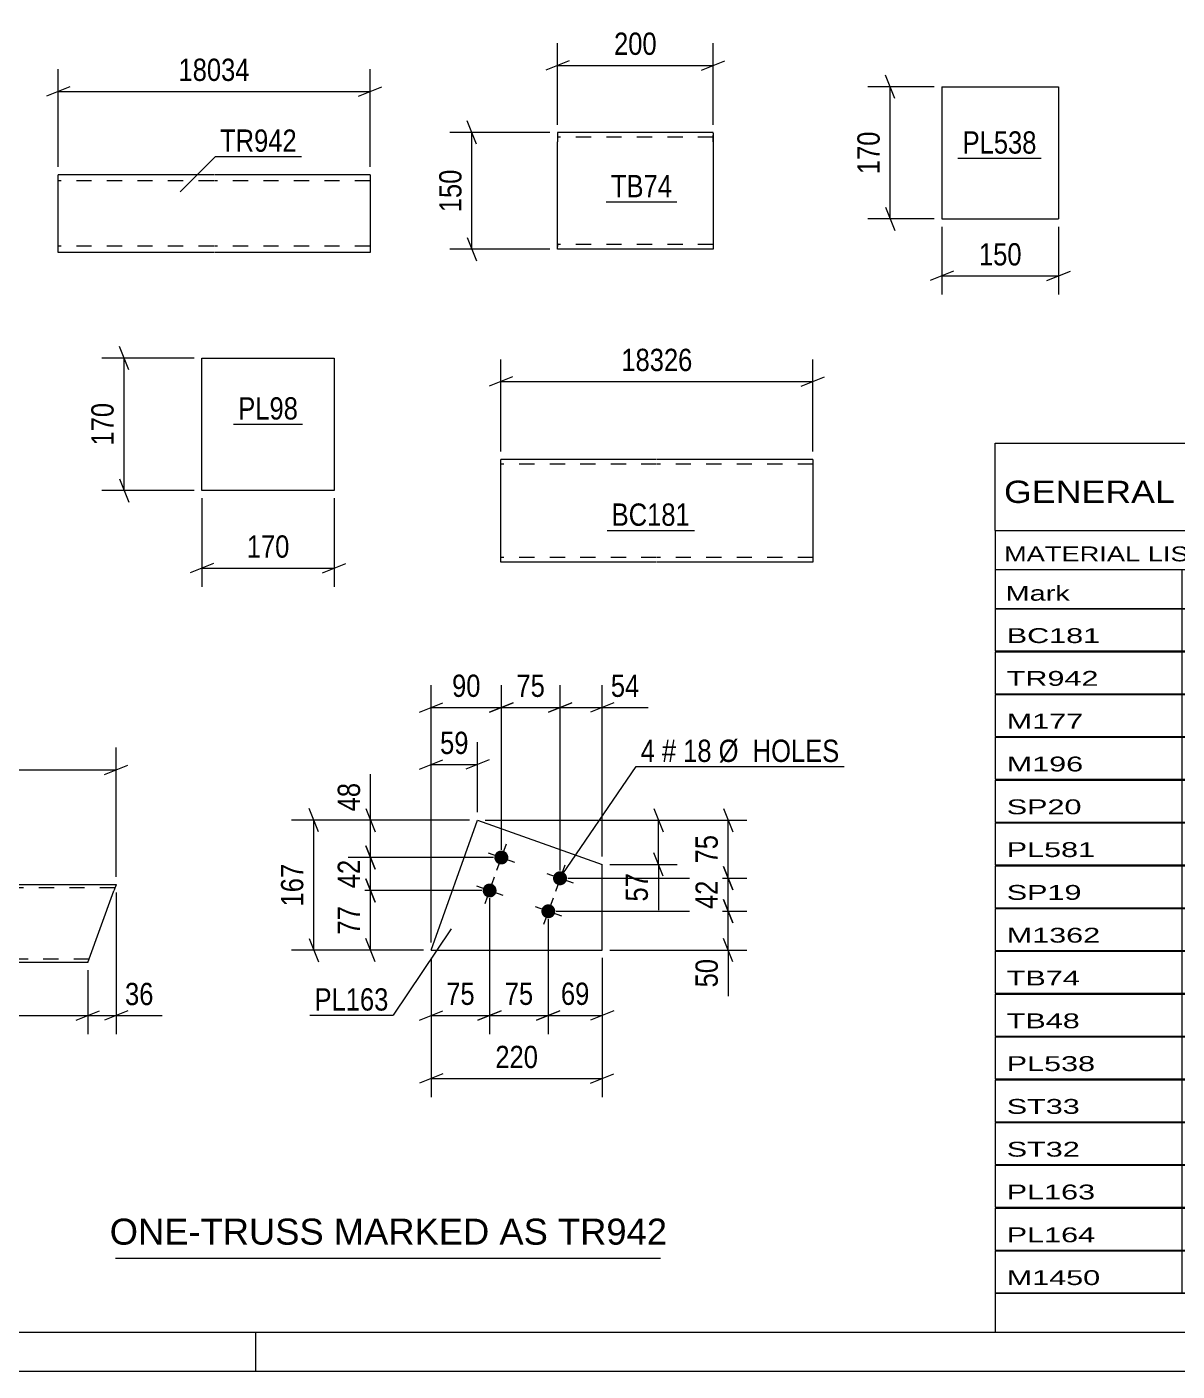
# Model space of a CAD drawing. Header units: millimetres. Extents: x 0 to 841, y 0 to 594.
# Drawn here: x 391.6 to 539.4, y 0 to 172.7 of the extents above; entities that cross this region are included whole.
import ezdxf

# ---------------------------------------------------------------- set-up
doc = ezdxf.new("R2010")
doc.units = ezdxf.units.MM
doc.linetypes.add('DXK_LINE_DOT2', pattern=[3.9198, 1.9599, -1.9599])
doc.styles.add('Arial', font='ARIAL.TTF', dxfattribs={"height": 0.2})
doc.styles.add('Arial Narrow', font='ARIALN.TTF', dxfattribs={"height": 0.2})

# ---------------------------------------------------------------- blocks, each defined once
blk = doc.blocks.new('Unknown-103641004-1133')
at = {"color": 5, "linetype": 'Continuous'}
for p, q in [((5, 5), (836, 5)), ((421, 0), (421, 5)), ((0, 0), (841, 0))]:
    blk.add_line(p, q, dxfattribs=at)
blk = doc.blocks.new('Part-103641004-2528 - 2514')
at = {"color": 2, "linetype": 'Continuous'}
for p, q in [((509.17, 165.05), (509.17, 148.05)), ((509.17, 165.05), (524.17, 165.05)), ((524.17, 165.05), (524.17, 148.05)), ((509.17, 148.05), (524.17, 148.05))]:
    blk.add_line(p, q, dxfattribs=at)
blk = doc.blocks.new('Part-103641004-2710 - 2694')
at = {"color": 2, "linetype": 'Continuous'}
for p, q in [((359.05, 61.72), (359.34, 62.52)), ((359.34, 62.52), (379.34, 62.52)), ((379.44, 62.52), (403.08, 62.52)), ((403, 62.28), (402.79, 61.72)), ((403.06, 62.46), (403, 62.28)), ((403.08, 62.52), (403.06, 62.46)), ((359.05, 61.72), (355.7, 52.52)), ((399.44, 52.52), (402.79, 61.72)), ((379.34, 52.52), (355.7, 52.52)), ((399.44, 52.52), (379.44, 52.52))]:
    blk.add_line(p, q, dxfattribs=at)
at = {"color": 7, "linetype": 'DXK_LINE_DOT2'}
for p, q in [((359.32, 62.46), (359.26, 62.28)), ((359.34, 62.52), (359.32, 62.46)), ((403.08, 62.52), (403, 62.28)), ((379.34, 62.12), (359.2, 62.12)), ((402.94, 62.12), (379.44, 62.12)), ((379.34, 52.92), (355.85, 52.92)), ((399.59, 52.92), (379.44, 52.92))]:
    blk.add_line(p, q, dxfattribs=at)
blk = doc.blocks.new('Part-103641004-2483 - 2468')
at = {"color": 2, "linetype": 'Continuous'}
for p, q in [((459.78, 159.16), (459.78, 157.96)), ((479.78, 159.16), (459.78, 159.16)), ((479.78, 159.07), (479.78, 159.16)), ((479.78, 159.07), (479.78, 157.96)), ((459.78, 144.9), (459.78, 157.96)), ((479.78, 157.96), (479.78, 144.16)), ((459.78, 144.25), (459.78, 144.9)), ((459.78, 144.16), (459.78, 144.25)), ((479.78, 144.16), (459.78, 144.16))]:
    blk.add_line(p, q, dxfattribs=at)
at = {"color": 7, "linetype": 'DXK_LINE_DOT2'}
for p, q in [((479.78, 158.56), (459.78, 158.56)), ((479.78, 157.96), (479.78, 158.81)), ((459.78, 144.9), (459.78, 144.51)), ((459.78, 144.76), (459.78, 144.81)), ((479.78, 144.76), (459.78, 144.76)), ((479.78, 144.76), (479.78, 144.81))]:
    blk.add_line(p, q, dxfattribs=at)
blk = doc.blocks.new('Part-103641004-2086 - 2080')
at = {"color": 2, "linetype": 'Continuous'}
for p, q in [((472.5, 117.16), (452.5, 117.16)), ((452.5, 105.16), (452.5, 117.16)), ((492.6, 117.16), (472.6, 117.16)), ((492.6, 117.16), (492.6, 103.96)), ((452.5, 104.32), (452.5, 105.16)), ((452.5, 104.06), (452.5, 104.32)), ((452.5, 103.96), (452.5, 104.06)), ((472.5, 103.96), (452.5, 103.96)), ((492.6, 103.96), (472.6, 103.96))]:
    blk.add_line(p, q, dxfattribs=at)
at = {"color": 7, "linetype": 'DXK_LINE_DOT2'}
for p, q in [((472.5, 116.56), (452.5, 116.56)), ((492.6, 116.56), (472.6, 116.56)), ((452.5, 104.61), (452.5, 105.16)), ((452.5, 104.56), (452.5, 104.61)), ((452.5, 104.56), (452.5, 104.61)), ((452.5, 104.32), (452.5, 104.61)), ((472.5, 104.56), (452.5, 104.56)), ((452.5, 103.96), (452.5, 103.96)), ((492.6, 104.56), (472.6, 104.56)), ((492.6, 104.56), (492.6, 104.61))]:
    blk.add_line(p, q, dxfattribs=at)
blk = doc.blocks.new('Part-103641004-6853 - 6845')
at = {"color": 2, "linetype": 'Continuous'}
for p, q in [((415.6, 153.74), (395.6, 153.74)), ((395.6, 145.34), (395.6, 153.74)), ((435.7, 153.74), (415.7, 153.74)), ((435.7, 153.74), (435.7, 143.74)), ((395.6, 143.74), (395.6, 145.34)), ((415.6, 143.74), (395.6, 143.74)), ((435.7, 143.74), (415.7, 143.74))]:
    blk.add_line(p, q, dxfattribs=at)
at = {"color": 7, "linetype": 'DXK_LINE_DOT2'}
for p, q in [((415.6, 152.94), (395.6, 152.94)), ((435.7, 152.94), (415.7, 152.94)), ((395.6, 143.86), (395.6, 145.34)), ((395.6, 144.54), (395.6, 144.6)), ((415.6, 144.54), (395.6, 144.54)), ((435.7, 144.54), (415.7, 144.54)), ((435.7, 144.54), (435.7, 144.6))]:
    blk.add_line(p, q, dxfattribs=at)
blk = doc.blocks.new('Part-103641004-7782 - 7776')
at = {"color": 2, "linetype": 'Continuous'}
for p, q in [((443.56, 54.09), (449.49, 70.81)), ((449.49, 70.81), (465.51, 65.12)), ((465.51, 54.09), (465.51, 65.12)), ((443.56, 54.09), (465.51, 54.09))]:
    blk.add_line(p, q, dxfattribs=at)
blk = doc.blocks.new('Bolt-103641004-7815 - 7776')
at = {"linetype": 'Continuous'}
for points in [[(453.41, 65.7, -1), (451.71, 66.3, -1)], [(460.95, 63.03, -1), (459.25, 63.63, -1)], [(451.9, 61.46, -1), (450.21, 62.06, -1)], [(459.44, 58.79, -1), (457.75, 59.39, -1)]]:
    blk.add_hatch(color=1, dxfattribs=at).paths.add_polyline_path(points)
at = {"color": 1, "linetype": 'Continuous'}
for p, q in [((453.16, 67.7), (451.96, 64.31)), ((450.86, 66.6), (454.26, 65.4)), ((458.4, 63.93), (461.79, 62.73)), ((460.7, 65.02), (459.5, 61.63)), ((449.36, 62.36), (452.75, 61.16)), ((451.66, 63.46), (450.45, 60.06)), ((459.2, 60.78), (457.99, 57.39)), ((456.9, 59.69), (460.29, 58.49))]:
    blk.add_line(p, q, dxfattribs=at)
blk = doc.blocks.new('Part-103641004-11832 - 11831')
at = {"color": 2, "linetype": 'Continuous'}
for p, q in [((414.09, 130.18), (431.09, 130.18)), ((414.09, 113.18), (414.09, 130.18)), ((431.09, 130.18), (431.09, 113.18)), ((431.09, 113.18), (414.09, 113.18))]:
    blk.add_line(p, q, dxfattribs=at)
blk = doc.blocks.new('StraightDimension-103641004-2541 - 2514')
at = {"color": 7, "linetype": 'Continuous'}
for p, q in [((503.12, 163.55), (501.92, 166.55)), ((508.17, 165.05), (499.67, 165.05)), ((502.52, 148.05), (502.52, 165.05)), ((501.92, 149.55), (503.12, 146.55)), ((508.17, 148.05), (499.67, 148.05))]:
    blk.add_line(p, q, dxfattribs=at)
at = {"color": 0}
blk.add_wipeout([(501.77, 159.9), (497.57, 159.9), (497.57, 153.21), (501.77, 153.21)], dxfattribs=at)
at = {"color": 3, "style": 'Arial Narrow'}
blk.add_text('170', height=2.863, rotation=90.0002, dxfattribs=at).set_placement((501.17, 153.81))
blk = doc.blocks.new('StraightDimension-103641004-2530 - 2514')
at = {"color": 7, "linetype": 'Continuous'}
for p, q in [((509.17, 147.05), (509.17, 138.33)), ((524.17, 147.05), (524.17, 138.33)), ((510.67, 141.33), (507.67, 140.13)), ((509.17, 140.73), (524.17, 140.73)), ((522.67, 140.13), (525.67, 141.33))]:
    blk.add_line(p, q, dxfattribs=at)
at = {"color": 0}
blk.add_wipeout([(520.01, 141.48), (520.01, 145.68), (513.33, 145.68), (513.33, 141.48)], dxfattribs=at)
at = {"color": 3, "style": 'Arial Narrow'}
blk.add_text('150', height=2.863, dxfattribs=at).set_placement((513.93, 142.08))
blk = doc.blocks.new('StraightDimension-103641004-2756 - 2694')
at = {"color": 7, "linetype": 'Continuous'}
for p, q in [((355.7, 53.52), (355.7, 80.13)), ((403.08, 63.52), (403.08, 80.13)), ((357.2, 77.88), (354.2, 76.68)), ((401.58, 76.68), (404.58, 77.88)), ((355.7, 77.28), (403.08, 77.28))]:
    blk.add_line(p, q, dxfattribs=at)
at = {"color": 0}
blk.add_wipeout([(383.65, 78.03), (383.65, 82.23), (375.14, 82.23), (375.14, 78.03)], dxfattribs=at)
at = {"color": 3, "style": 'Arial Narrow'}
blk.add_text('3261', height=2.863, dxfattribs=at).set_placement((375.74, 78.63))
blk = doc.blocks.new('StraightDimension-103641004-2730 - 2694')
at = {"color": 7, "linetype": 'Continuous'}
for p, q in [((355.7, 51.52), (355.7, 43.28)), ((399.44, 51.52), (399.44, 43.28)), ((357.2, 46.28), (354.2, 45.08)), ((355.7, 45.68), (399.44, 45.68)), ((397.94, 45.08), (400.94, 46.28))]:
    blk.add_line(p, q, dxfattribs=at)
at = {"color": 0}
blk.add_wipeout([(381.83, 46.43), (381.83, 50.63), (373.32, 50.63), (373.32, 46.43)], dxfattribs=at)
at = {"color": 3, "style": 'Arial Narrow'}
blk.add_text('3225', height=2.863, dxfattribs=at).set_placement((373.92, 47.03))
blk = doc.blocks.new('StraightDimension-103641004-2718 - 2694')
at = {"color": 7, "linetype": 'Continuous'}
for p, q in [((403.08, 61.52), (403.08, 43.28)), ((399.44, 51.52), (399.44, 43.28)), ((397.94, 45.08), (400.94, 46.28)), ((399.44, 45.68), (403.08, 45.68)), ((404.58, 46.28), (401.58, 45.08))]:
    blk.add_line(p, q, dxfattribs=at)
at = {"color": 0}
blk.add_wipeout([(408.46, 46.43), (408.46, 50.63), (403.61, 50.63), (403.61, 46.43)], dxfattribs=at)
at = {"color": 7, "linetype": 'Continuous'}
blk.add_line((403.08, 45.68), (408.99, 45.68), dxfattribs=at)
blk.add_line((403.08, 45.68), (408.99, 45.68), dxfattribs=at)
at = {"color": 3, "style": 'Arial Narrow'}
blk.add_text('36', height=2.863, dxfattribs=at).set_placement((404.21, 47.03))
blk = doc.blocks.new('StraightDimension-103641004-2499 - 2468')
at = {"color": 7, "linetype": 'Continuous'}
for p, q in [((459.78, 160.16), (459.78, 170.64)), ((479.78, 160.16), (479.78, 170.64)), ((461.28, 168.39), (458.28, 167.19)), ((459.78, 167.79), (479.78, 167.79)), ((478.28, 167.19), (481.28, 168.39))]:
    blk.add_line(p, q, dxfattribs=at)
at = {"color": 0}
blk.add_wipeout([(473.12, 168.54), (473.12, 172.74), (466.44, 172.74), (466.44, 168.54)], dxfattribs=at)
at = {"color": 3, "style": 'Arial Narrow'}
blk.add_text('200', height=2.863, dxfattribs=at).set_placement((467.04, 169.14))
blk = doc.blocks.new('StraightDimension-103641004-2488 - 2468')
at = {"color": 7, "linetype": 'Continuous'}
for p, q in [((449.39, 157.66), (448.19, 160.66)), ((458.78, 159.16), (445.94, 159.16)), ((448.79, 144.16), (448.79, 159.16)), ((448.19, 145.66), (449.39, 142.66)), ((458.78, 144.16), (445.94, 144.16))]:
    blk.add_line(p, q, dxfattribs=at)
at = {"color": 0}
blk.add_wipeout([(448.04, 155), (443.84, 155), (443.84, 148.32), (448.04, 148.32)], dxfattribs=at)
at = {"color": 3, "style": 'Arial Narrow'}
blk.add_text('150', height=2.863, rotation=90.0002, dxfattribs=at).set_placement((447.44, 148.92))
blk = doc.blocks.new('StraightDimension-103641004-2163 - 2080')
at = {"color": 7, "linetype": 'Continuous'}
for p, q in [((452.5, 118.16), (452.5, 130.01)), ((492.6, 118.16), (492.6, 130.01)), ((454, 127.76), (451, 126.56)), ((452.5, 127.16), (492.6, 127.16)), ((491.1, 126.56), (494.1, 127.76))]:
    blk.add_line(p, q, dxfattribs=at)
at = {"color": 0}
blk.add_wipeout([(477.72, 127.91), (477.72, 132.11), (467.38, 132.11), (467.38, 127.91)], dxfattribs=at)
at = {"color": 3, "style": 'Arial Narrow'}
blk.add_text('18326', height=2.863, dxfattribs=at).set_placement((467.98, 128.51))
blk = doc.blocks.new('StraightDimension-103641004-6860 - 6845')
at = {"color": 7, "linetype": 'Continuous'}
for p, q in [((395.6, 154.74), (395.6, 167.29)), ((435.7, 154.74), (435.7, 167.29)), ((397.1, 165.04), (394.1, 163.84)), ((395.6, 164.44), (435.7, 164.44)), ((434.2, 163.84), (437.2, 165.04))]:
    blk.add_line(p, q, dxfattribs=at)
at = {"color": 0}
blk.add_wipeout([(420.83, 165.19), (420.83, 169.39), (410.48, 169.39), (410.48, 165.19)], dxfattribs=at)
at = {"color": 3, "style": 'Arial Narrow'}
blk.add_text('18034', height=2.863, dxfattribs=at).set_placement((411.08, 165.79))
blk = doc.blocks.new('StraightDimension-103641004-7902 - 7776')
at = {"color": 7, "linetype": 'Continuous'}
for p, q in [((481.12, 60.59), (482.32, 57.59)), ((459.59, 59.09), (484.12, 59.09)), ((481.72, 54.09), (481.72, 59.09)), ((482.32, 52.59), (481.12, 55.59)), ((466.51, 54.09), (484.12, 54.09))]:
    blk.add_line(p, q, dxfattribs=at)
at = {"color": 0}
blk.add_wipeout([(480.97, 53.56), (476.77, 53.56), (476.77, 48.71), (480.97, 48.71)], dxfattribs=at)
at = {"color": 7, "linetype": 'Continuous'}
blk.add_line((481.72, 54.09), (481.72, 48.18), dxfattribs=at)
blk.add_line((481.72, 54.09), (481.72, 48.18), dxfattribs=at)
at = {"color": 3, "style": 'Arial Narrow'}
blk.add_text('50', height=2.863, rotation=90.0002, dxfattribs=at).set_placement((480.37, 49.31))
blk = doc.blocks.new('StraightDimension-103641004-7838 - 7776')
at = {"color": 7, "linetype": 'Continuous'}
for p, q in [((435.15, 63.26), (436.35, 60.26)), ((450.05, 61.76), (432.9, 61.76)), ((435.75, 54.09), (435.75, 61.76)), ((436.35, 52.59), (435.15, 55.59)), ((442.56, 54.09), (432.9, 54.09))]:
    blk.add_line(p, q, dxfattribs=at)
at = {"color": 0}
blk.add_wipeout([(435, 60.35), (430.8, 60.35), (430.8, 55.5), (435, 55.5)], dxfattribs=at)
at = {"color": 3, "style": 'Arial Narrow'}
blk.add_text('77', height=2.863, rotation=90.0002, dxfattribs=at).set_placement((434.4, 56.1))
blk = doc.blocks.new('StraightDimension-103641004-7894 - 7776')
at = {"color": 7, "linetype": 'Continuous'}
for p, q in [((481.12, 72.31), (482.32, 69.31)), ((450.49, 70.81), (484.12, 70.81)), ((481.72, 63.33), (481.72, 70.81)), ((482.32, 61.83), (481.12, 64.83)), ((461.1, 63.33), (484.12, 63.33))]:
    blk.add_line(p, q, dxfattribs=at)
at = {"color": 0}
blk.add_wipeout([(480.97, 69.49), (476.77, 69.49), (476.77, 64.64), (480.97, 64.64)], dxfattribs=at)
at = {"color": 3, "style": 'Arial Narrow'}
blk.add_text('75', height=2.863, rotation=90.0002, dxfattribs=at).set_placement((480.37, 65.24))
blk = doc.blocks.new('StraightDimension-103641004-7830 - 7776')
at = {"color": 7, "linetype": 'Continuous'}
for p, q in [((435.15, 67.5), (436.35, 64.5)), ((451.56, 66), (432.9, 66)), ((435.75, 61.76), (435.75, 66)), ((436.35, 60.26), (435.15, 63.26)), ((450.05, 61.76), (432.9, 61.76))]:
    blk.add_line(p, q, dxfattribs=at)
at = {"color": 0}
blk.add_wipeout([(435, 66.31), (430.8, 66.31), (430.8, 61.45), (435, 61.45)], dxfattribs=at)
at = {"color": 3, "style": 'Arial Narrow'}
blk.add_text('42', height=2.863, rotation=90.0002, dxfattribs=at).set_placement((434.4, 62.05))
blk = doc.blocks.new('StraightDimension-103641004-7822 - 7776')
at = {"color": 7, "linetype": 'Continuous'}
for p, q in [((435.15, 72.31), (436.35, 69.31)), ((448.49, 70.81), (432.9, 70.81)), ((435.75, 66), (435.75, 70.81)), ((436.35, 64.5), (435.15, 67.5)), ((451.56, 66), (432.9, 66))]:
    blk.add_line(p, q, dxfattribs=at)
at = {"color": 0}
blk.add_wipeout([(435, 76.19), (430.8, 76.19), (430.8, 71.33), (435, 71.33)], dxfattribs=at)
at = {"color": 7, "linetype": 'Continuous'}
blk.add_line((435.75, 70.81), (435.75, 76.71), dxfattribs=at)
blk.add_line((435.75, 70.81), (435.75, 76.71), dxfattribs=at)
at = {"color": 3, "style": 'Arial Narrow'}
blk.add_text('48', height=2.863, rotation=90.0002, dxfattribs=at).set_placement((434.4, 71.93))
blk = doc.blocks.new('StraightDimension-103641004-7845 - 7776')
at = {"color": 7, "linetype": 'Continuous'}
for p, q in [((451.05, 60.76), (451.05, 43.31)), ((443.56, 53.09), (443.56, 43.31)), ((442.06, 45.11), (445.06, 46.31)), ((443.56, 45.71), (451.05, 45.71)), ((452.55, 46.31), (449.55, 45.11))]:
    blk.add_line(p, q, dxfattribs=at)
at = {"color": 0}
blk.add_wipeout([(449.73, 46.46), (449.73, 50.66), (444.88, 50.66), (444.88, 46.46)], dxfattribs=at)
at = {"color": 3, "style": 'Arial Narrow'}
blk.add_text('75', height=2.863, dxfattribs=at).set_placement((445.48, 47.06))
blk = doc.blocks.new('StraightDimension-103641004-7851 - 7776')
at = {"color": 7, "linetype": 'Continuous'}
for p, q in [((451.05, 60.76), (451.05, 43.31)), ((458.59, 58.09), (458.59, 43.31)), ((449.55, 45.11), (452.55, 46.31)), ((451.05, 45.71), (458.59, 45.71)), ((460.09, 46.31), (457.09, 45.11))]:
    blk.add_line(p, q, dxfattribs=at)
at = {"color": 0}
blk.add_wipeout([(457.25, 46.46), (457.25, 50.66), (452.4, 50.66), (452.4, 46.46)], dxfattribs=at)
at = {"color": 3, "style": 'Arial Narrow'}
blk.add_text('75', height=2.863, dxfattribs=at).set_placement((453, 47.06))
blk = doc.blocks.new('StraightDimension-103641004-7859 - 7776')
at = {"color": 7, "linetype": 'Continuous'}
for p, q in [((458.59, 58.09), (458.59, 43.31)), ((465.51, 53.09), (465.51, 43.31)), ((457.09, 45.11), (460.09, 46.31)), ((458.59, 45.71), (465.51, 45.71)), ((467.01, 46.31), (464.01, 45.11))]:
    blk.add_line(p, q, dxfattribs=at)
at = {"color": 0}
blk.add_wipeout([(464.48, 46.46), (464.48, 50.66), (459.62, 50.66), (459.62, 46.46)], dxfattribs=at)
at = {"color": 3, "style": 'Arial Narrow'}
blk.add_text('69', height=2.863, dxfattribs=at).set_placement((460.22, 47.06))
blk = doc.blocks.new('StraightDimension-103641004-7866 - 7776')
at = {"color": 7, "linetype": 'Continuous'}
for p, q in [((429.06, 69.31), (427.86, 72.31)), ((448.49, 70.81), (425.61, 70.81)), ((428.46, 54.09), (428.46, 70.81)), ((427.86, 55.59), (429.06, 52.59)), ((442.56, 54.09), (425.61, 54.09))]:
    blk.add_line(p, q, dxfattribs=at)
at = {"color": 0}
blk.add_wipeout([(427.71, 65.79), (423.51, 65.79), (423.51, 59.11), (427.71, 59.11)], dxfattribs=at)
at = {"color": 3, "style": 'Arial Narrow'}
blk.add_text('167', height=2.863, rotation=90.0002, dxfattribs=at).set_placement((427.11, 59.71))
blk = doc.blocks.new('StraightDimension-103641004-7873 - 7776')
at = {"color": 7, "linetype": 'Continuous'}
for p, q in [((472.14, 72.31), (473.34, 69.31)), ((450.49, 70.81), (475.14, 70.81)), ((472.74, 65.12), (472.74, 70.81)), ((473.34, 63.62), (472.14, 66.62)), ((466.51, 65.12), (475.14, 65.12))]:
    blk.add_line(p, q, dxfattribs=at)
at = {"color": 0}
blk.add_wipeout([(471.99, 64.6), (467.79, 64.6), (467.79, 59.74), (471.99, 59.74)], dxfattribs=at)
at = {"color": 7, "linetype": 'Continuous'}
blk.add_line((472.74, 65.12), (472.74, 59.22), dxfattribs=at)
blk.add_line((472.74, 65.12), (472.74, 59.22), dxfattribs=at)
at = {"color": 3, "style": 'Arial Narrow'}
blk.add_text('57', height=2.863, rotation=90.0002, dxfattribs=at).set_placement((471.39, 60.34))
blk = doc.blocks.new('StraightDimension-103641004-7882 - 7776')
at = {"color": 7, "linetype": 'Continuous'}
for p, q in [((443.56, 53.09), (443.56, 35.19)), ((465.51, 53.09), (465.51, 35.19)), ((445.06, 38.19), (442.06, 36.99)), ((464.01, 36.99), (467.01, 38.19)), ((443.56, 37.59), (465.51, 37.59))]:
    blk.add_line(p, q, dxfattribs=at)
at = {"color": 0}
blk.add_wipeout([(457.88, 38.34), (457.88, 42.54), (451.19, 42.54), (451.19, 38.34)], dxfattribs=at)
at = {"color": 3, "style": 'Arial Narrow'}
blk.add_text('220', height=2.863, dxfattribs=at).set_placement((451.79, 38.94))
blk = doc.blocks.new('StraightDimension-103641004-7887 - 7776')
at = {"color": 7, "linetype": 'Continuous'}
for p, q in [((443.56, 55.09), (443.56, 80.8)), ((449.49, 71.81), (449.49, 80.8)), ((442.06, 77.35), (445.06, 78.55)), ((443.56, 77.95), (449.49, 77.95)), ((450.99, 78.55), (447.99, 77.35))]:
    blk.add_line(p, q, dxfattribs=at)
at = {"color": 0}
blk.add_wipeout([(448.95, 78.7), (448.95, 82.9), (444.09, 82.9), (444.09, 78.7)], dxfattribs=at)
at = {"color": 3, "style": 'Arial Narrow'}
blk.add_text('59', height=2.863, dxfattribs=at).set_placement((444.69, 79.3))
blk = doc.blocks.new('StraightDimension-103641004-7908 - 7776')
at = {"color": 7, "linetype": 'Continuous'}
for p, q in [((481.12, 64.83), (482.32, 61.83)), ((461.1, 63.33), (484.12, 63.33)), ((481.72, 59.09), (481.72, 63.33)), ((482.32, 57.59), (481.12, 60.59)), ((459.59, 59.09), (484.12, 59.09))]:
    blk.add_line(p, q, dxfattribs=at)
at = {"color": 0}
blk.add_wipeout([(480.97, 63.64), (476.77, 63.64), (476.77, 58.78), (480.97, 58.78)], dxfattribs=at)
at = {"color": 3, "style": 'Arial Narrow'}
blk.add_text('42', height=2.863, rotation=90.0002, dxfattribs=at).set_placement((480.37, 59.38))
blk = doc.blocks.new('StraightDimension-103641004-7917 - 7776')
at = {"color": 7, "linetype": 'Continuous'}
for p, q in [((460.1, 64.33), (460.1, 88.14)), ((465.51, 66.12), (465.51, 88.14)), ((458.6, 84.69), (461.6, 85.89)), ((460.1, 85.29), (465.51, 85.29)), ((467.01, 85.89), (464.01, 84.69))]:
    blk.add_line(p, q, dxfattribs=at)
at = {"color": 0}
blk.add_wipeout([(470.89, 86.04), (470.89, 90.24), (466.03, 90.24), (466.03, 86.04)], dxfattribs=at)
at = {"color": 7, "linetype": 'Continuous'}
blk.add_line((465.51, 85.29), (471.42, 85.29), dxfattribs=at)
blk.add_line((465.51, 85.29), (471.42, 85.29), dxfattribs=at)
at = {"color": 3, "style": 'Arial Narrow'}
blk.add_text('54', height=2.863, dxfattribs=at).set_placement((466.63, 86.64))
blk = doc.blocks.new('StraightDimension-103641004-7925 - 7776')
at = {"color": 7, "linetype": 'Continuous'}
for p, q in [((452.56, 67), (452.56, 88.14)), ((460.1, 64.33), (460.1, 88.14)), ((451.06, 84.69), (454.06, 85.89)), ((452.56, 85.29), (460.1, 85.29)), ((461.6, 85.89), (458.6, 84.69))]:
    blk.add_line(p, q, dxfattribs=at)
at = {"color": 0}
blk.add_wipeout([(458.76, 86.04), (458.76, 90.24), (453.9, 90.24), (453.9, 86.04)], dxfattribs=at)
at = {"color": 3, "style": 'Arial Narrow'}
blk.add_text('75', height=2.863, dxfattribs=at).set_placement((454.5, 86.64))
blk = doc.blocks.new('StraightDimension-103641004-7933 - 7776')
at = {"color": 7, "linetype": 'Continuous'}
for p, q in [((443.56, 55.09), (443.56, 88.14)), ((452.56, 67), (452.56, 88.14)), ((442.06, 84.69), (445.06, 85.89)), ((443.56, 85.29), (452.56, 85.29)), ((454.06, 85.89), (451.06, 84.69))]:
    blk.add_line(p, q, dxfattribs=at)
at = {"color": 0}
blk.add_wipeout([(450.49, 86.04), (450.49, 90.24), (445.63, 90.24), (445.63, 86.04)], dxfattribs=at)
at = {"color": 3, "style": 'Arial Narrow'}
blk.add_text('90', height=2.863, dxfattribs=at).set_placement((446.23, 86.64))
blk = doc.blocks.new('StraightDimension-103641004-11838 - 11831')
at = {"color": 7, "linetype": 'Continuous'}
for p, q in [((404.69, 128.68), (403.49, 131.68)), ((413.09, 130.18), (401.24, 130.18)), ((404.09, 113.18), (404.09, 130.18)), ((403.49, 114.68), (404.69, 111.68)), ((413.09, 113.18), (401.24, 113.18))]:
    blk.add_line(p, q, dxfattribs=at)
at = {"color": 0}
blk.add_wipeout([(403.34, 125.02), (399.14, 125.02), (399.14, 118.34), (403.34, 118.34)], dxfattribs=at)
at = {"color": 3, "style": 'Arial Narrow'}
blk.add_text('170', height=2.863, rotation=90.0002, dxfattribs=at).set_placement((402.74, 118.94))
blk = doc.blocks.new('StraightDimension-103641004-11834 - 11831')
at = {"color": 7, "linetype": 'Continuous'}
for p, q in [((414.09, 112.18), (414.09, 100.78)), ((431.09, 112.18), (431.09, 100.78)), ((415.59, 103.78), (412.59, 102.58)), ((429.59, 102.58), (432.59, 103.78)), ((414.09, 103.18), (431.09, 103.18))]:
    blk.add_line(p, q, dxfattribs=at)
at = {"color": 0}
blk.add_wipeout([(425.94, 103.93), (425.94, 108.13), (419.25, 108.13), (419.25, 103.93)], dxfattribs=at)
at = {"color": 3, "style": 'Arial Narrow'}
blk.add_text('170', height=2.863, dxfattribs=at).set_placement((419.85, 104.53))
blk = doc.blocks.new('Unknown-103641004-19721')
at = {"color": 7, "linetype": 'Continuous'}
for p, q in [((516, 119.25), (676, 119.25)), ((516, 108), (516, 119.25)), ((676, 119.25), (676, 108)), ((516, 108), (676, 108)), ((516, 108), (516, 103)), ((676, 108), (676, 103)), ((516, 103), (676, 103)), ((516, 103), (516, 98)), ((540, 103), (540, 98)), ((575.5, 103), (575.5, 98)), ((601.5, 103), (601.5, 98)), ((614.5, 103), (614.5, 98)), ((632, 103), (632, 98)), ((654, 103), (654, 98)), ((676, 103), (676, 98)), ((516, 98), (676, 98)), ((516, 97.95), (516, 92.55)), ((516, 97.95), (676, 97.95)), ((540, 98), (540, 92.5)), ((575.5, 98), (575.5, 92.5)), ((601.5, 98), (601.5, 92.5)), ((614.5, 98), (614.5, 92.5)), ((632, 98), (632, 92.5)), ((654, 98), (654, 92.5)), ((676, 97.95), (676, 92.55)), ((516, 92.55), (676, 92.55)), ((516, 92.45), (516, 87.05)), ((516, 92.45), (676, 92.45)), ((540, 92.5), (540, 87)), ((575.5, 92.5), (575.5, 87)), ((601.5, 92.5), (601.5, 87)), ((614.5, 92.5), (614.5, 87)), ((632, 92.5), (632, 87)), ((654, 92.5), (654, 87)), ((676, 92.45), (676, 87.05)), ((516, 87.05), (676, 87.05)), ((516, 86.95), (516, 81.55)), ((516, 86.95), (676, 86.95)), ((540, 87), (540, 81.5)), ((575.5, 87), (575.5, 81.5)), ((601.5, 87), (601.5, 81.5)), ((614.5, 87), (614.5, 81.5)), ((632, 87), (632, 81.5)), ((654, 87), (654, 81.5)), ((676, 86.95), (676, 81.55)), ((516, 81.55), (676, 81.55)), ((516, 81.45), (516, 76.05)), ((516, 81.45), (676, 81.45)), ((540, 81.5), (540, 76)), ((575.5, 81.5), (575.5, 76)), ((601.5, 81.5), (601.5, 76)), ((614.5, 81.5), (614.5, 76)), ((632, 81.5), (632, 76)), ((654, 81.5), (654, 76)), ((676, 81.45), (676, 76.05)), ((516, 76.05), (676, 76.05)), ((516, 75.95), (516, 70.55)), ((516, 75.95), (676, 75.95)), ((540, 76), (540, 70.5)), ((575.5, 76), (575.5, 70.5)), ((601.5, 76), (601.5, 70.5)), ((614.5, 76), (614.5, 70.5)), ((632, 76), (632, 70.5)), ((654, 76), (654, 70.5)), ((676, 75.95), (676, 70.55)), ((516, 70.55), (676, 70.55)), ((516, 70.45), (516, 65.05)), ((516, 70.45), (676, 70.45)), ((540, 70.5), (540, 65)), ((575.5, 70.5), (575.5, 65)), ((601.5, 70.5), (601.5, 65)), ((614.5, 70.5), (614.5, 65)), ((632, 70.5), (632, 65)), ((654, 70.5), (654, 65)), ((676, 70.45), (676, 65.05)), ((516, 65.05), (676, 65.05)), ((516, 64.95), (516, 59.55)), ((516, 64.95), (676, 64.95)), ((540, 65), (540, 59.5)), ((575.5, 65), (575.5, 59.5)), ((601.5, 65), (601.5, 59.5)), ((614.5, 65), (614.5, 59.5)), ((632, 65), (632, 59.5)), ((654, 65), (654, 59.5)), ((676, 64.95), (676, 59.55)), ((516, 59.55), (676, 59.55)), ((516, 59.45), (516, 54.05)), ((516, 59.45), (676, 59.45)), ((540, 59.5), (540, 54)), ((575.5, 59.5), (575.5, 54)), ((601.5, 59.5), (601.5, 54)), ((614.5, 59.5), (614.5, 54)), ((632, 59.5), (632, 54)), ((654, 59.5), (654, 54)), ((676, 59.45), (676, 54.05)), ((516, 54.05), (676, 54.05)), ((516, 53.95), (516, 48.55)), ((516, 53.95), (676, 53.95)), ((540, 54), (540, 48.5)), ((575.5, 54), (575.5, 48.5)), ((601.5, 54), (601.5, 48.5)), ((614.5, 54), (614.5, 48.5)), ((632, 54), (632, 48.5)), ((654, 54), (654, 48.5)), ((676, 53.95), (676, 48.55)), ((516, 48.55), (676, 48.55)), ((516, 48.45), (516, 43.05)), ((516, 48.45), (676, 48.45)), ((540, 48.5), (540, 43)), ((575.5, 48.5), (575.5, 43)), ((601.5, 48.5), (601.5, 43)), ((614.5, 48.5), (614.5, 43)), ((632, 48.5), (632, 43)), ((654, 48.5), (654, 43)), ((676, 48.45), (676, 43.05)), ((516, 43.05), (676, 43.05)), ((516, 42.95), (516, 37.55)), ((516, 42.95), (676, 42.95)), ((540, 43), (540, 37.5)), ((575.5, 43), (575.5, 37.5)), ((601.5, 43), (601.5, 37.5)), ((614.5, 43), (614.5, 37.5)), ((632, 43), (632, 37.5)), ((654, 43), (654, 37.5)), ((676, 42.95), (676, 37.55)), ((516, 37.55), (676, 37.55)), ((516, 37.45), (516, 32.05)), ((516, 37.45), (676, 37.45)), ((540, 37.5), (540, 32)), ((575.5, 37.5), (575.5, 32)), ((601.5, 37.5), (601.5, 32)), ((614.5, 37.5), (614.5, 32)), ((632, 37.5), (632, 32)), ((654, 37.5), (654, 32)), ((676, 37.45), (676, 32.05)), ((516, 32.05), (676, 32.05)), ((516, 31.95), (516, 26.55)), ((516, 31.95), (676, 31.95)), ((540, 32), (540, 26.5)), ((575.5, 32), (575.5, 26.5)), ((601.5, 32), (601.5, 26.5)), ((614.5, 32), (614.5, 26.5)), ((632, 32), (632, 26.5)), ((654, 32), (654, 26.5)), ((676, 31.95), (676, 26.55)), ((516, 26.55), (676, 26.55)), ((516, 26.45), (516, 21.05)), ((516, 26.45), (676, 26.45)), ((540, 26.5), (540, 21)), ((575.5, 26.5), (575.5, 21)), ((601.5, 26.5), (601.5, 21)), ((614.5, 26.5), (614.5, 21)), ((632, 26.5), (632, 21)), ((654, 26.5), (654, 21)), ((676, 26.45), (676, 21.05)), ((516, 21.05), (676, 21.05)), ((516, 20.95), (516, 15.55)), ((516, 20.95), (676, 20.95)), ((540, 21), (540, 15.5)), ((575.5, 21), (575.5, 15.5)), ((601.5, 21), (601.5, 15.5)), ((614.5, 21), (614.5, 15.5)), ((632, 21), (632, 15.5)), ((654, 21), (654, 15.5)), ((676, 20.95), (676, 15.55)), ((516, 15.55), (676, 15.55)), ((516, 15.45), (516, 10.05)), ((516, 15.45), (676, 15.45)), ((540, 15.5), (540, 10)), ((575.5, 15.5), (575.5, 10)), ((601.5, 15.5), (601.5, 10)), ((614.5, 15.5), (614.5, 10)), ((632, 15.5), (632, 10)), ((654, 15.5), (654, 10)), ((676, 15.45), (676, 10.05)), ((516, 10.05), (676, 10.05)), ((516, 10), (676, 10)), ((516, 10), (516, 5)), ((632, 10), (632, 5)), ((654, 10), (654, 5)), ((676, 10), (676, 5)), ((516, 5), (676, 5))]:
    blk.add_line(p, q, dxfattribs=at)
at = {"color": 7, "style": 'Arial Narrow'}
for s, height, width, p in [('GENERAL NOTES & WELD DETAILS :', 2.8633, 1.4, (517.15, 111.56)), ('REFER TYP DRAWING TYP-01', 1.9089, 1.6, (600.7, 111.66)), ("MATERIAL LIST FOR ASSEMBLY MK'D", 1.9089, 1.6, (517.15, 104.06)), ('TR942', 1.909, 1.794707, (609.9, 103.97)), ('1', 1.91, 1.794707, (638.08, 104.06)), ('No. Required', 1.9089, 1.6, (647.41, 104.06)), ('Mark', 1.909, 1.7, (517.34, 99)), ('Profile', 1.909, 1.7, (550.41, 99)), ('Material', 1.909, 1.7, (580.54, 99.06)), ('No.', 1.909, 1.7, (605.5, 99.06)), ('Length', 1.909, 1.7, (616, 99.06)), ('Area', 1.909, 1.7, (638.5, 99.06)), ('Weight', 1.909, 1.7, (658, 99.06))]:
    blk.add_text(s, height=height, dxfattribs=dict(at, width=width)).set_placement(p)
at = {"color": 7, "linetype": 'Continuous', "style": 'Arial Narrow'}
for s, height, width, p in [('BC181', 1.909, 1.794707, (517.5, 93.56)), ('SHS132*6', 1.909, 1.794707, (542, 93.56)), ('E350', 1.909, 1.794707, (581.74, 93.56)), ('1', 1.91, 1.794707, (605.86, 93.56)), ('18326', 1.909, 1.794707, (616.4, 93.56)), ('9.7', 1.909, 1.794707, (642.32, 93.56)), ('435.0', 1.909, 1.794707, (658.96, 93.56)), ('TR942', 1.909, 1.794707, (517.5, 88.06)), ('SHS100*8', 1.909, 1.794707, (542, 88.06)), ('E350', 1.909, 1.794707, (581.74, 88.06)), ('1', 1.91, 1.794707, (605.86, 88.06)), ('18034', 1.909, 1.794707, (616.4, 88.06)), ('7.2', 1.909, 1.794707, (642.32, 88.06)), ('416.8', 1.909, 1.794707, (658.96, 88.06)), ('M177', 1.909, 1.794707, (517.5, 82.56)), ('SHS100*6', 1.909, 1.794707, (542, 82.56)), ('E350', 1.909, 1.794707, (581.74, 82.56)), ('7', 1.91, 1.794707, (605.86, 82.56)), ('3167', 1.909, 1.794707, (618.58, 82.56)), ('1.2', 1.909, 1.794707, (642.32, 82.56)), ('383.7', 1.909, 1.794707, (658.96, 82.56)), ('M196', 1.909, 1.794707, (517.5, 77.06)), ('SHS100*4', 1.909, 1.794707, (542, 77.06)), ('E350', 1.909, 1.794707, (581.74, 77.06)), ('8', 1.91, 1.794707, (605.86, 77.06)), ('3261', 1.909, 1.794707, (618.58, 77.06)), ('1.3', 1.909, 1.794707, (642.32, 77.06)), ('311.1', 1.909, 1.794707, (658.96, 77.06)), ('SP20', 1.909, 1.794707, (517.5, 71.56)), ('PL20*380', 1.909, 1.794707, (542, 71.56)), ('E350', 1.909, 1.794707, (581.74, 71.56)), ('6', 1.91, 1.794707, (605.86, 71.56)), ('380', 1.909, 1.794707, (620.77, 71.56)), ('0.3', 1.909, 1.794707, (642.32, 71.56)), ('136.0', 1.909, 1.794707, (658.96, 71.56)), ('PL581', 1.909, 1.794707, (517.5, 66.06)), ('PL12*300', 1.909, 1.794707, (542, 66.06)), ('E350', 1.909, 1.794707, (581.74, 66.06)), ('14', 1.909, 1.794707, (604.76, 66.06)), ('310', 1.909, 1.794707, (620.77, 66.06)), ('0.2', 1.909, 1.794707, (642.32, 66.06)), ('122.6', 1.909, 1.794707, (658.96, 66.06)), ('SP19', 1.909, 1.794707, (517.5, 60.56)), ('PL16*325', 1.909, 1.794707, (542, 60.56)), ('E350', 1.909, 1.794707, (581.74, 60.56)), ('4', 1.91, 1.794707, (605.86, 60.56)), ('325', 1.909, 1.794707, (620.77, 60.56)), ('0.2', 1.909, 1.794707, (642.32, 60.56)), ('53.1', 1.909, 1.794707, (661.14, 60.56)), ('M1362', 1.909, 1.794707, (517.5, 55.06)), ('RHS100*100*6', 1.9089, 1.794707, (542, 55.06)), ('E350', 1.909, 1.794707, (581.74, 55.06)), ('14', 1.909, 1.794707, (604.76, 55.06)), ('196', 1.909, 1.794707, (620.77, 55.06)), ('0.1', 1.909, 1.794707, (642.32, 55.06)), ('48.6', 1.909, 1.794707, (661.14, 55.06)), ('TB74', 1.909, 1.794707, (517.5, 49.56)), ('RHS150*110*6', 1.9089, 1.794707, (542, 49.56)), ('E350', 1.909, 1.794707, (581.74, 49.56)), ('3', 1.91, 1.794707, (605.86, 49.56)), ('200', 1.909, 1.794707, (620.77, 49.56)), ('0.1', 1.909, 1.794707, (642.32, 49.56)), ('14.0', 1.909, 1.794707, (661.14, 49.56)), ('TB48', 1.909, 1.794707, (517.5, 44.06)), ('RHS150*110*6', 1.9089, 1.794707, (542, 44.06)), ('E350', 1.909, 1.794707, (581.74, 44.06)), ('3', 1.91, 1.794707, (605.86, 44.06)), ('180', 1.909, 1.794707, (620.77, 44.06)), ('0.1', 1.909, 1.794707, (642.32, 44.06)), ('12.6', 1.909, 1.794707, (661.14, 44.06)), ('PL538', 1.909, 1.794707, (517.5, 38.56)), ('PL10*150', 1.909, 1.794707, (542, 38.56)), ('E350', 1.909, 1.794707, (581.74, 38.56)), ('6', 1.91, 1.794707, (605.86, 38.56)), ('170', 1.909, 1.794707, (620.77, 38.56)), ('0.1', 1.909, 1.794707, (642.32, 38.56)), ('12.0', 1.909, 1.794707, (661.14, 38.56)), ('ST33', 1.909, 1.794707, (517.5, 33.06)), ('PL8*100', 1.909, 1.794707, (542, 33.06)), ('E350', 1.909, 1.794707, (581.74, 33.06)), ('24', 1.909, 1.794707, (604.76, 33.06)), ('135', 1.909, 1.794707, (620.77, 33.06)), ('0.0', 1.909, 1.794707, (642.32, 33.06)), ('10.0', 1.909, 1.794707, (661.14, 33.06)), ('ST32', 1.909, 1.794707, (517.5, 27.56)), ('PL8*100', 1.909, 1.794707, (542, 27.56)), ('E350', 1.909, 1.794707, (581.74, 27.56)), ('24', 1.909, 1.794707, (604.76, 27.56)), ('121', 1.909, 1.794707, (620.77, 27.56)), ('0.0', 1.909, 1.794707, (642.32, 27.56)), ('8.9', 1.909, 1.794707, (663.33, 27.56)), ('PL163', 1.909, 1.794707, (517.5, 22.06)), ('PL12*167', 1.909, 1.794707, (542, 22.06)), ('E350', 1.909, 1.794707, (581.74, 22.06)), ('2', 1.91, 1.794707, (605.86, 22.06)), ('220', 1.909, 1.794707, (620.77, 22.06)), ('0.1', 1.909, 1.794707, (642.32, 22.06)), ('5.1', 1.909, 1.794707, (663.33, 22.06)), ('PL164', 1.909, 1.794707, (517.5, 16.56)), ('PL10*120', 1.909, 1.794707, (542, 16.56)), ('E350', 1.909, 1.794707, (581.74, 16.56)), ('2', 1.91, 1.794707, (605.86, 16.56)), ('220', 1.909, 1.794707, (620.77, 16.56)), ('0.1', 1.909, 1.794707, (642.32, 16.56)), ('4.1', 1.909, 1.794707, (663.33, 16.56)), ('M1450', 1.909, 1.794707, (517.5, 11.06)), ('RHS100*100*6', 1.9089, 1.794707, (542, 11.06)), ('E350', 1.909, 1.794707, (581.74, 11.06)), ('1', 1.91, 1.794707, (605.86, 11.06)), ('220', 1.909, 1.794707, (620.77, 11.06)), ('0.1', 1.909, 1.794707, (642.32, 11.06)), ('3.9', 1.909, 1.794707, (663.33, 11.06)), ('Total', 1.909, 1.7, (618.33, 6.5)), ('44.7', 1.909, 1.794707, (639.64, 6.5)), ('1977.7', 1.909, 1.794707, (656.77, 6.5))]:
    blk.add_text(s, height=height, dxfattribs=dict(at, width=width)).set_placement(p)
blk = doc.blocks.new('Unknown-103641004-19722')
at = {"color": 7, "linetype": 'Continuous'}
blk.add_line((403, 14.5), (473, 14.5), dxfattribs=at)
at = {"color": 7, "style": 'Arial'}
blk.add_text('ONE-TRUSS MARKED AS TR942', height=3.3428, dxfattribs=at).set_placement((402.24, 16.25))
blk = doc.blocks.new('Mark-103641004-2526 - 2514')
at = {"color": 0}
blk.add_wipeout([(521.33, 156.45), (521.33, 159.45), (511.83, 159.45), (511.83, 156.45)], dxfattribs=at)
blk.add_wipeout([(521.33, 156.45), (521.33, 159.45), (511.83, 159.45), (511.83, 156.45)], dxfattribs=at)
at = {"color": 30, "linetype": 'Continuous'}
blk.add_line((511.23, 155.85), (521.93, 155.85), dxfattribs=at)
at = {"color": 3, "style": 'Arial Narrow'}
blk.add_text('PL538', height=2.863, dxfattribs=at).set_placement((511.83, 156.45))
blk = doc.blocks.new('Mark-103641004-2481 - 2468')
at = {"color": 0}
blk.add_wipeout([(474.5, 150.84), (474.5, 153.84), (466.64, 153.84), (466.64, 150.84)], dxfattribs=at)
blk.add_wipeout([(474.5, 150.84), (474.5, 153.84), (466.64, 153.84), (466.64, 150.84)], dxfattribs=at)
at = {"color": 30, "linetype": 'Continuous'}
blk.add_line((466.04, 150.24), (475.1, 150.24), dxfattribs=at)
at = {"color": 3, "style": 'Arial Narrow'}
blk.add_text('TB74', height=2.863, dxfattribs=at).set_placement((466.64, 150.84))
blk = doc.blocks.new('Mark-103641004-2084 - 2080')
at = {"color": 0}
blk.add_wipeout([(476.79, 108.63), (476.79, 111.63), (466.74, 111.63), (466.74, 108.63)], dxfattribs=at)
blk.add_wipeout([(476.79, 108.63), (476.79, 111.63), (466.74, 111.63), (466.74, 108.63)], dxfattribs=at)
at = {"color": 30, "linetype": 'Continuous'}
blk.add_line((466.14, 108.03), (477.39, 108.03), dxfattribs=at)
at = {"color": 3, "style": 'Arial Narrow'}
blk.add_text('BC181', height=2.863, dxfattribs=at).set_placement((466.74, 108.63))
blk = doc.blocks.new('Mark-103641004-6849 - 6845')
at = {"color": 0}
blk.add_wipeout([(426.29, 156.69), (426.29, 159.69), (416.42, 159.69), (416.42, 156.69)], dxfattribs=at)
blk.add_wipeout([(426.29, 156.69), (426.29, 159.69), (416.42, 159.69), (416.42, 156.69)], dxfattribs=at)
at = {"color": 30, "linetype": 'Continuous'}
for p, q in [((411.28, 151.54), (415.82, 156.09)), ((415.82, 156.09), (426.89, 156.09))]:
    blk.add_line(p, q, dxfattribs=at)
at = {"color": 3, "style": 'Arial Narrow'}
blk.add_text('TR942', height=2.863, dxfattribs=at).set_placement((416.42, 156.69))
blk = doc.blocks.new('Mark-103641004-7778 - 7776')
at = {"color": 0}
blk.add_wipeout([(438.06, 46.33), (438.06, 49.33), (428.56, 49.33), (428.56, 46.33)], dxfattribs=at)
blk.add_wipeout([(438.06, 46.33), (438.06, 49.33), (428.56, 49.33), (428.56, 46.33)], dxfattribs=at)
at = {"color": 30, "linetype": 'Continuous'}
for p in [(446.11, 56.84), (427.96, 45.73)]:
    blk.add_line(p, (438.66, 45.73), dxfattribs=at)
at = {"color": 3, "style": 'Arial Narrow'}
blk.add_text('PL163', height=2.863, dxfattribs=at).set_placement((428.56, 46.33))
blk = doc.blocks.new('Mark-103641004-7811 - 7776')
at = {"color": 0}
for points in [[(472.3, 78.28), (472.3, 81.28), (470.47, 81.28), (470.47, 78.28)], [(475.02, 78.28), (475.02, 81.28), (473.2, 81.28), (473.2, 78.28)], [(479.58, 78.28), (479.58, 81.28), (475.92, 81.28), (475.92, 78.28)], [(496.01, 78.28), (496.01, 81.28), (480.48, 81.28), (480.48, 78.28)]]:
    blk.add_wipeout(points, dxfattribs=at)
for points in [[(472.3, 78.28), (472.3, 81.28), (470.47, 81.28), (470.47, 78.28)], [(475.02, 78.28), (475.02, 81.28), (473.2, 81.28), (473.2, 78.28)], [(479.58, 78.28), (479.58, 81.28), (475.92, 81.28), (475.92, 78.28)], [(496.01, 78.28), (496.01, 81.28), (480.48, 81.28), (480.48, 78.28)]]:
    blk.add_wipeout(points, dxfattribs=at)
at = {"color": 7, "linetype": 'Continuous'}
for p, q in [((459.81, 62.94), (469.87, 77.68)), ((469.87, 77.68), (496.61, 77.68))]:
    blk.add_line(p, q, dxfattribs=at)
at = {"color": 3, "style": 'Arial Narrow'}
for s, height, p in [('Ø  HOLES', 2.863, (480.48, 78.28)), ('4', 2.86, (470.47, 78.28)), ('#', 2.86, (473.2, 78.28)), ('18', 2.863, (475.92, 78.28))]:
    blk.add_text(s, height=height, dxfattribs=at).set_placement(p)
blk = doc.blocks.new('Mark-103641004-11841 - 11831')
at = {"color": 0}
blk.add_wipeout([(426.43, 122.28), (426.43, 125.28), (418.76, 125.28), (418.76, 122.28)], dxfattribs=at)
blk.add_wipeout([(426.43, 122.28), (426.43, 125.28), (418.76, 125.28), (418.76, 122.28)], dxfattribs=at)
at = {"color": 30, "linetype": 'Continuous'}
blk.add_line((418.16, 121.68), (427.03, 121.68), dxfattribs=at)
at = {"color": 3, "style": 'Arial Narrow'}
blk.add_text('PL98', height=2.863, dxfattribs=at).set_placement((418.76, 122.28))

msp = doc.modelspace()

# ---------------------------------------------------------------- block references
for name in ['Unknown-103641004-1133', 'Part-103641004-2528 - 2514', 'Part-103641004-2483 - 2468', 'Part-103641004-6853 - 6845', 'Part-103641004-11832 - 11831', 'Unknown-103641004-19721', 'Part-103641004-2086 - 2080', 'Part-103641004-7782 - 7776', 'Bolt-103641004-7815 - 7776', 'Part-103641004-2710 - 2694', 'Unknown-103641004-19722']:
    msp.add_blockref(name, (0, 0))

# ---------------------------------------------------------------- next in the draw order: block references
for name in ['StraightDimension-103641004-2499 - 2468', 'StraightDimension-103641004-6860 - 6845', 'StraightDimension-103641004-2541 - 2514', 'Mark-103641004-2526 - 2514', 'Mark-103641004-2481 - 2468', 'StraightDimension-103641004-11838 - 11831', 'StraightDimension-103641004-2163 - 2080', 'Mark-103641004-11841 - 11831', 'Mark-103641004-2084 - 2080', 'StraightDimension-103641004-2756 - 2694', 'StraightDimension-103641004-7838 - 7776', 'StraightDimension-103641004-7902 - 7776', 'StraightDimension-103641004-2730 - 2694']:
    msp.add_blockref(name, (0, 0))

# ---------------------------------------------------------------- next in the draw order: block references
for name in ['StraightDimension-103641004-2488 - 2468', 'Mark-103641004-6849 - 6845', 'StraightDimension-103641004-2530 - 2514', 'StraightDimension-103641004-11834 - 11831', 'StraightDimension-103641004-7894 - 7776', 'StraightDimension-103641004-2718 - 2694']:
    msp.add_blockref(name, (0, 0))

# ---------------------------------------------------------------- next in the draw order: block references
msp.add_blockref('StraightDimension-103641004-7830 - 7776', (0, 0))

# ---------------------------------------------------------------- next in the draw order: block references
for name in ['StraightDimension-103641004-7822 - 7776', 'StraightDimension-103641004-7845 - 7776']:
    msp.add_blockref(name, (0, 0))

# ---------------------------------------------------------------- next in the draw order: block references
for name in ['StraightDimension-103641004-7866 - 7776', 'StraightDimension-103641004-7851 - 7776']:
    msp.add_blockref(name, (0, 0))

# ---------------------------------------------------------------- next in the draw order: block references
for name in ['StraightDimension-103641004-7873 - 7776', 'StraightDimension-103641004-7859 - 7776']:
    msp.add_blockref(name, (0, 0))

# ---------------------------------------------------------------- next in the draw order: block references
for name in ['StraightDimension-103641004-7887 - 7776', 'StraightDimension-103641004-7908 - 7776', 'StraightDimension-103641004-7882 - 7776']:
    msp.add_blockref(name, (0, 0))

# ---------------------------------------------------------------- next in the draw order: block references
msp.add_blockref('StraightDimension-103641004-7917 - 7776', (0, 0))

# ---------------------------------------------------------------- next in the draw order: block references
msp.add_blockref('StraightDimension-103641004-7925 - 7776', (0, 0))

# ---------------------------------------------------------------- next in the draw order: block references
for name in ['StraightDimension-103641004-7933 - 7776', 'Mark-103641004-7811 - 7776']:
    msp.add_blockref(name, (0, 0))

# ---------------------------------------------------------------- next in the draw order: block references
msp.add_blockref('Mark-103641004-7778 - 7776', (0, 0))

doc.saveas('drawing.dxf')
